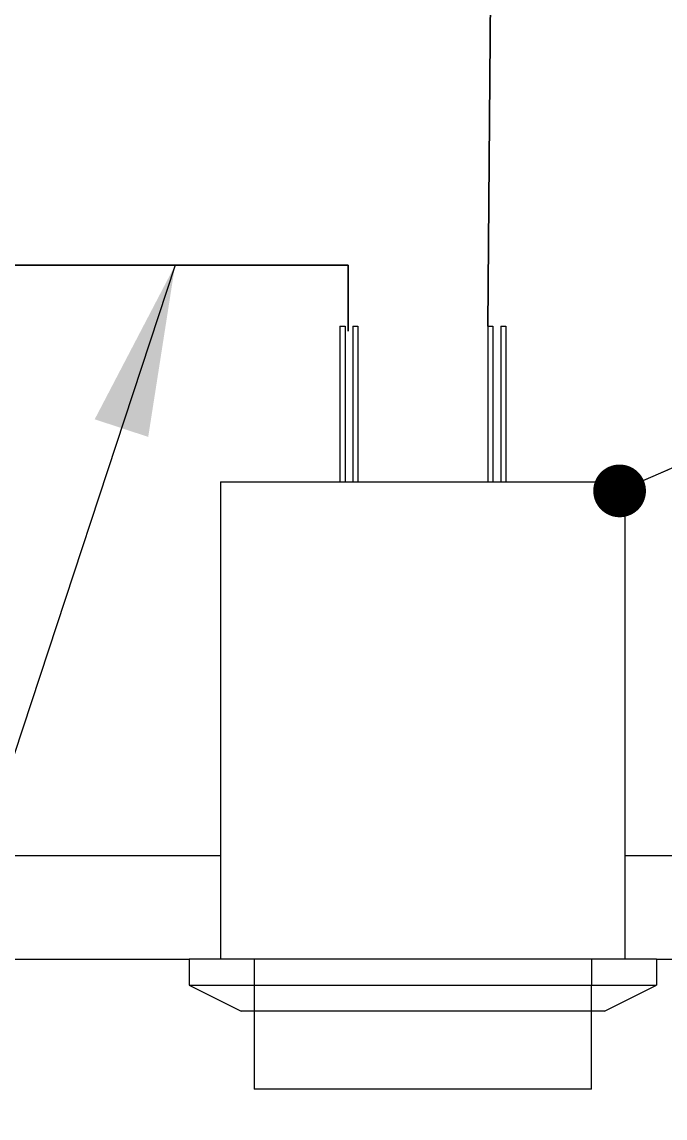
# Model space of a CAD drawing. Header units: millimetres. Extents: x 76 to 188, y 101 to 163.
# Drawn here: x 133.49 to 145.89, y 101.44 to 122.56 of the extents above; entities that cross this region are included whole.
import ezdxf

# ---------------------------------------------------------------- set-up
doc = ezdxf.new("R2010")
doc.units = ezdxf.units.MM
doc.dimstyles.new('SLDDIMSTYLE0', dxfattribs={"dimtxt": 0.18, "dimasz": 3.302, "dimexe": 0, "dimexo": 0.0625, "dimgap": 0, "dimtad": 0, "dimtih": 1, "dimtoh": 1, "dimdec": 0, "dimrnd": 1e-09, "dimzin": 0, "dimdsep": 46, "dimtxsty": 'Standard', "dimsah": 1, "dimcen": 0.09, "dimadec": 0, "dimazin": 0, "dimtfac": 3.302, "dimtdec": 0, "dimtofl": 0, "dimtmove": 0, "dimatfit": 3, "dimfxl": 1, "dimfrac": 2, "dimtolj": 1, "dimtzin": 0, "dimarcsym": 0})
doc.dimstyles.new('SLDDIMSTYLE1', dxfattribs={"dimtxt": 0.18, "dimasz": 1.016, "dimexe": 0, "dimexo": 0.0625, "dimgap": 0, "dimtad": 0, "dimtih": 1, "dimtoh": 1, "dimdec": 0, "dimrnd": 1e-09, "dimzin": 0, "dimdsep": 46, "dimtxsty": 'Standard', "dimblk1": 'DOT', "dimblk2": 'DOT', "dimsah": 1, "dimcen": 0.09, "dimadec": 0, "dimazin": 0, "dimtfac": 1.016, "dimtdec": 0, "dimtofl": 0, "dimtmove": 0, "dimatfit": 3, "dimldrblk": 'DOT', "dimfxl": 1, "dimfrac": 2, "dimtolj": 1, "dimtzin": 0, "dimarcsym": 0})

# ---------------------------------------------------------------- blocks, each defined once
blk = doc.blocks.new('_Dot')
at = {"color": 0, "linetype": 'ByBlock', "lineweight": -2}
blk.add_line((-0.5, 0), (-1, 0), dxfattribs=at)
at = {"color": 0, "linetype": 'ByBlock', "const_width": 0.5}
blk.add_lwpolyline([(-0.25, 0, 1), (0.25, 0, 1)], format="xyb", close=True, dxfattribs=at)

msp = doc.modelspace()

# ---------------------------------------------------------------- linework, layer by layer
at = {"color": 6, "linetype": 'Continuous', "lineweight": 35}
for p, q in [((142.569, 128.163), (142.469, 116.699)), ((121.909, 117.869), (139.78, 117.869)), ((139.78, 117.869), (139.78, 116.599))]:
    msp.add_line(p, q, dxfattribs=at)
at = {"color": 7, "linetype": 'Continuous', "lineweight": 25}
for p, q in [((139.619, 116.699), (139.619, 113.699)), ((139.619, 116.699), (139.719, 116.699)), ((139.719, 116.699), (139.719, 113.699)), ((139.869, 116.699), (139.869, 113.699)), ((139.869, 116.699), (139.969, 116.699)), ((139.969, 116.699), (139.969, 113.699)), ((142.469, 116.699), (142.569, 116.699)), ((142.469, 116.699), (142.469, 113.699)), ((142.569, 116.699), (142.569, 113.699)), ((142.719, 116.699), (142.719, 113.699)), ((142.719, 116.699), (142.819, 116.699)), ((142.819, 116.699), (142.819, 113.699)), ((137.319, 113.699), (137.319, 104.499)), ((137.319, 113.699), (141.219, 113.699)), ((141.219, 113.699), (145.119, 113.699)), ((145.119, 104.499), (145.119, 113.699)), ((92.219, 106.499), (137.319, 106.499)), ((145.119, 106.499), (148.219, 106.499)), ((85.219, 104.499), (136.719, 104.499)), ((136.719, 104.499), (136.719, 103.999)), ((137.969, 104.499), (136.719, 104.499)), ((137.969, 104.499), (137.969, 103.999)), ((144.469, 104.499), (137.969, 104.499)), ((144.469, 104.499), (144.469, 103.999)), ((145.719, 104.499), (144.469, 104.499)), ((145.719, 104.499), (145.719, 103.999)), ((145.719, 104.499), (155.219, 104.499)), ((136.719, 103.999), (137.969, 103.999)), ((136.719, 103.999), (137.719, 103.499)), ((137.969, 103.999), (137.969, 103.499)), ((137.969, 103.999), (144.469, 103.999)), ((144.469, 103.499), (144.469, 103.999)), ((144.469, 103.999), (145.719, 103.999)), ((144.719, 103.499), (145.719, 103.999)), ((137.969, 103.499), (137.719, 103.499)), ((137.969, 103.499), (137.969, 101.999)), ((144.469, 103.499), (137.969, 103.499)), ((144.469, 101.999), (144.469, 103.499)), ((144.719, 103.499), (144.469, 103.499)), ((144.469, 101.999), (137.969, 101.999))]:
    msp.add_line(p, q, dxfattribs=at)

# ---------------------------------------------------------------- leaders
at = {"color": 7, "linetype": 'Continuous', "lineweight": 0}
for points, dimstyle in [([(136.444, 117.869), (131.034, 101.44)], 'SLDDIMSTYLE0'), ([(145.01, 113.523), (153.836, 117.4)], 'SLDDIMSTYLE1')]:
    msp.add_leader(points, dimstyle=dimstyle, dxfattribs=at)

doc.saveas('drawing.dxf')
